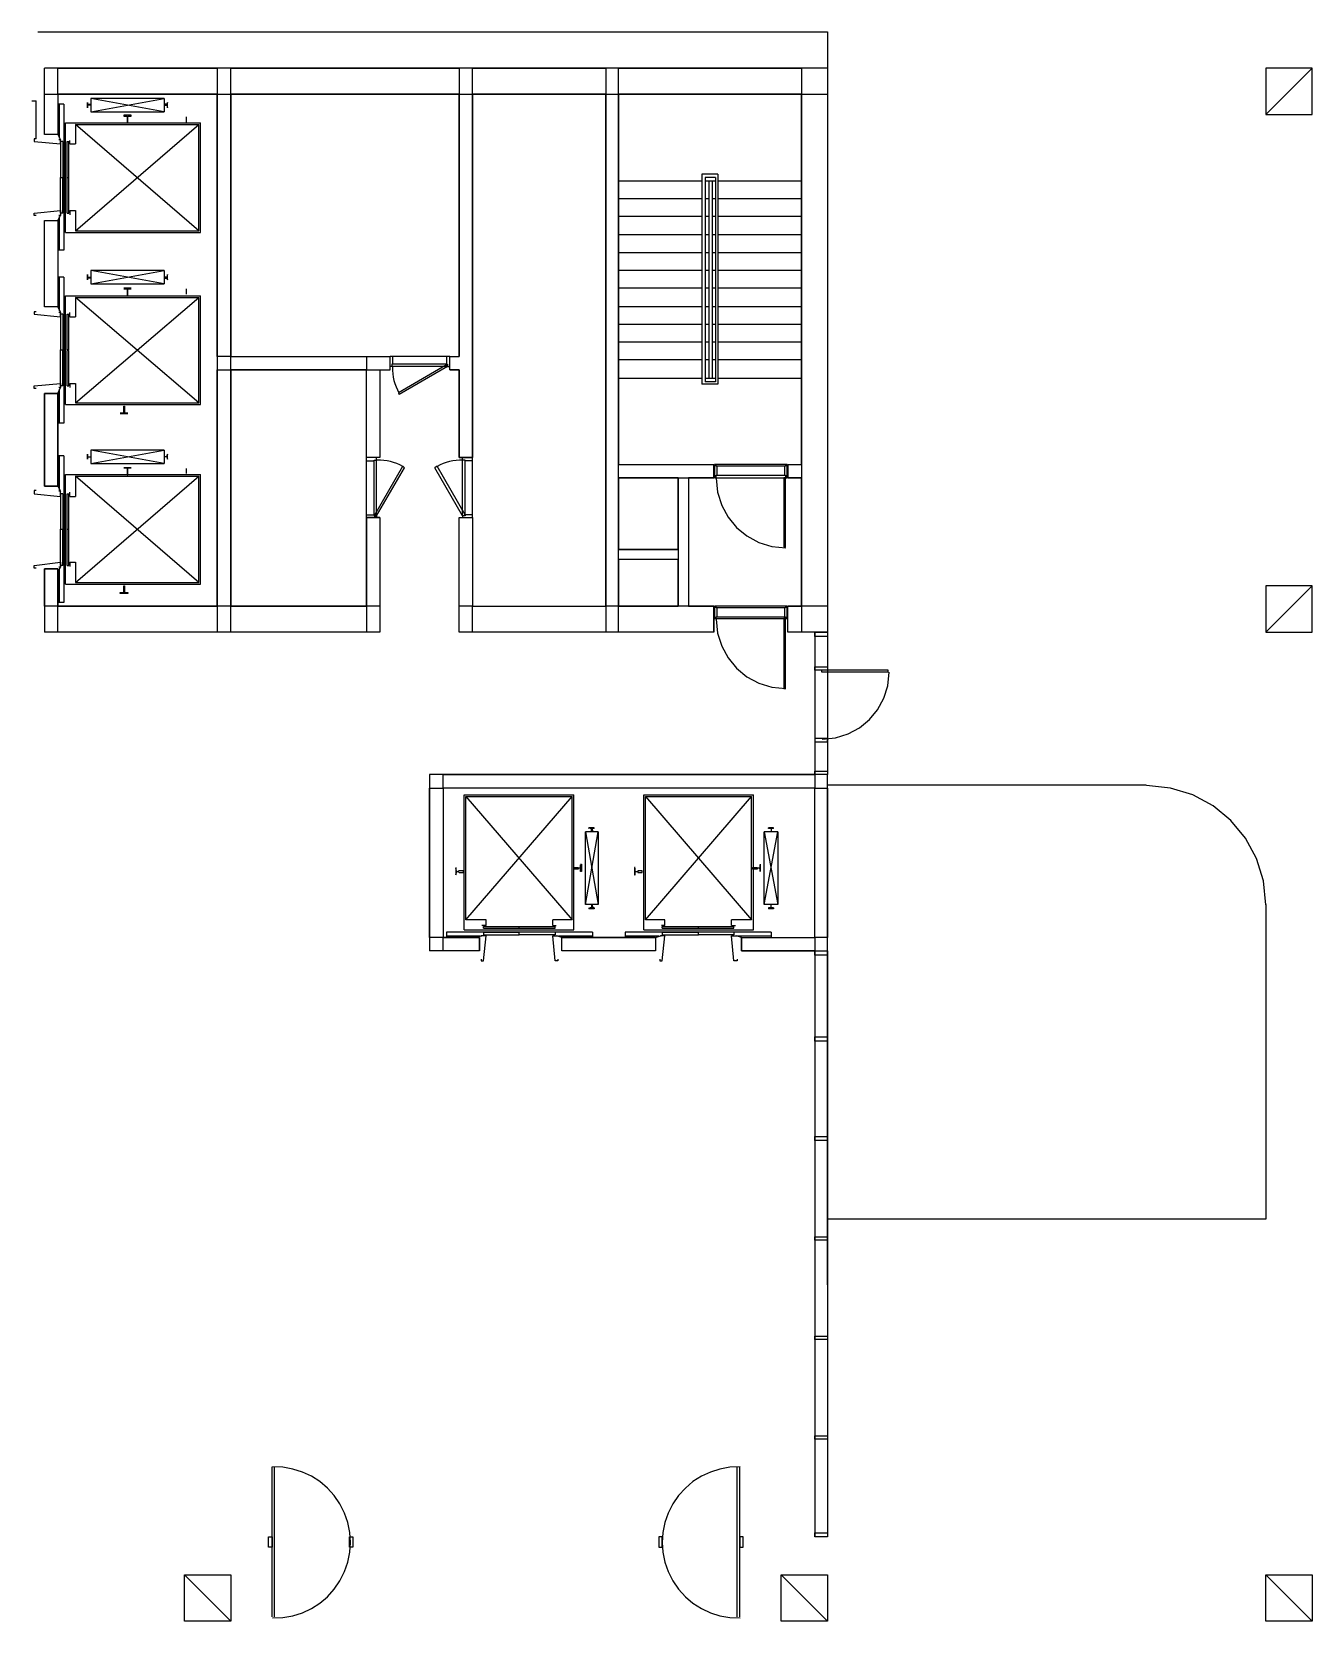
# Model space of a CAD drawing. Header units: millimetres. Extents: x -1062 to 473405, y -148599 to 38948.
# Drawn here: x 98830 to 118112, y -47976 to -24034 of the extents above; entities that cross this region are included whole.
import ezdxf

# ---------------------------------------------------------------- set-up
doc = ezdxf.new("R2010")
doc.units = ezdxf.units.MM
for name, color, linetype in [('COLUMN', 1, 'Continuous'), ('CORE_REF', 8, 'Continuous'), ('DOOR', 3, 'Continuous'), ('WALL', 7, 'Continuous'), ('WINDOW', 4, 'Continuous')]:
    doc.layers.add(name, color=color, linetype=linetype)

msp = doc.modelspace()

# ---------------------------------------------------------------- linework, layer by layer
at = {"layer": 'COLUMN'}
for p, q in [((117413.4, -25279), (118111.6, -24580.5)), ((118111.6, -24580.5), (117413.4, -24580.5)), ((117413.4, -24580.5), (117413.4, -25279)), ((118111.6, -25279), (118111.6, -24580.5)), ((117413.4, -25279), (118111.6, -25279)), ((117413.4, -33077.6), (118111.6, -32379.1)), ((118111.6, -32379.1), (117413.4, -32379.1)), ((117413.4, -32379.1), (117413.4, -33077.6)), ((118111.6, -33077.6), (118111.6, -32379.1)), ((117413.4, -33077.6), (118111.6, -33077.6)), ((101826.2, -47976.3), (101128, -47277.7)), ((101128, -47277.7), (101826.2, -47277.7)), ((101128, -47976.3), (101128, -47277.7)), ((101826.2, -47277.7), (101826.2, -47976.3)), ((110813, -47976.3), (110114.8, -47277.7)), ((110114.8, -47277.7), (110813, -47277.7)), ((110114.8, -47976.3), (110114.8, -47277.7)), ((110813, -47277.7), (110813, -47976.3)), ((118111.6, -47976.3), (117413.4, -47277.7)), ((117413.4, -47277.7), (118111.6, -47277.7)), ((117413.4, -47976.3), (117413.4, -47277.7)), ((118111.6, -47277.7), (118111.6, -47976.3)), ((101826.2, -47976.3), (101128, -47976.3)), ((110813, -47976.3), (110114.8, -47976.3)), ((118111.6, -47976.3), (117413.4, -47976.3))]:
    msp.add_line(p, q, dxfattribs=at)
at = {"layer": 'CORE_REF'}
for p, q in [((99312.9, -25126.6), (99224, -25126.6)), ((99249.4, -25634.7), (99249.4, -25126.6)), ((99312.9, -25126.6), (99312.9, -27323.9)), ((99668.3, -25177.4), (99668.3, -25101.2)), ((99668.3, -25101.2), (99668.3, -25126.6)), ((99668.3, -25126.6), (99693.7, -25126.6)), ((99693.7, -25126.6), (99719.1, -25126.6)), ((99719.1, -25240.9), (100823.4, -25037.7)), ((100823.4, -25037.7), (99719.1, -25037.7)), ((99719.1, -25037.7), (99719.1, -25240.9)), ((100823.4, -25240.9), (99719.1, -25037.7)), ((99719.1, -25126.6), (99719.1, -25139.3)), ((100823.4, -25037.7), (100823.4, -25240.9)), ((100848.8, -25126.6), (100823.4, -25126.6)), ((100823.4, -25126.6), (100823.4, -25139.3)), ((100861.5, -25126.6), (100848.8, -25126.6)), ((100874.2, -25101.2), (100861.5, -25126.6)), ((100874.2, -25177.4), (100874.2, -25101.2)), ((99693.7, -25139.3), (99668.3, -25139.3)), ((99668.3, -25139.3), (99668.3, -25177.4)), ((99719.1, -25139.3), (99693.7, -25139.3)), ((99719.1, -25240.9), (100823.4, -25240.9)), ((100328.3, -25291.7), (100214.1, -25291.7)), ((100214.1, -25291.7), (100214.1, -25304.4)), ((100214.1, -25304.4), (100264.9, -25304.4)), ((100264.9, -25304.4), (100264.9, -25342.5)), ((100264.9, -25342.5), (100264.9, -25406.1)), ((100277.6, -25342.5), (100277.6, -25304.4)), ((100277.6, -25304.4), (100328.3, -25304.4)), ((100277.6, -25406.1), (100277.6, -25342.5)), ((100328.3, -25304.4), (100328.3, -25291.7)), ((100823.4, -25139.3), (100848.8, -25139.3)), ((100848.8, -25139.3), (100861.5, -25139.3)), ((100861.5, -25139.3), (100874.2, -25177.4)), ((101153.4, -25317.1), (101153.4, -25393.3)), ((99224, -25583.9), (99262.1, -25660.1)), ((99338.3, -25406.1), (101369.2, -25406.1)), ((99338.3, -27057.2), (99338.3, -25406.1)), ((99490.6, -25431.5), (101343.8, -25431.5)), ((99490.6, -25431.5), (99490.6, -25723.6)), ((99490.6, -27031.8), (101343.8, -25431.5)), ((101343.8, -27031.8), (99490.6, -25431.5)), ((100264.9, -25406.1), (100277.6, -25406.1)), ((101343.8, -27031.8), (101343.8, -25431.5)), ((101369.2, -27057.2), (101369.2, -25406.1)), ((98894, -25647.4), (98868.6, -25647.4)), ((98868.6, -25647.4), (98868.6, -25685.5)), ((98868.6, -25685.5), (99262.1, -25723.6)), ((99262.1, -25660.1), (99236.7, -25660.1)), ((99262.1, -25723.6), (99262.1, -25660.1)), ((99262.1, -25685.5), (99262.1, -26231.6)), ((99300.2, -25685.5), (99262.1, -25685.5)), ((99300.2, -25685.5), (99300.2, -26231.6)), ((99363.7, -26231.6), (99363.7, -25685.5)), ((99363.7, -25685.5), (99389, -25685.5)), ((99389, -26231.6), (99389, -25685.5)), ((99401.7, -25723.6), (99401.7, -25672.8)), ((99401.7, -25723.6), (99490.6, -25723.6)), ((99262.1, -26765.1), (99262.1, -26231.6)), ((99262.1, -26231.6), (99300.2, -26231.6)), ((99300.2, -26765.1), (99300.2, -26231.6)), ((99363.7, -26765.1), (99363.7, -26231.6)), ((99363.7, -26231.6), (99389, -26231.6)), ((99389, -26765.1), (99389, -26231.6)), ((108921.7, -26282.4), (107665, -26282.4)), ((109162.8, -26180.8), (108921.7, -26180.8)), ((108921.7, -26180.8), (108921.7, -29343.5)), ((109124.8, -26231.6), (108972.4, -26231.6)), ((108972.4, -26231.6), (108972.4, -29305.3)), ((109124.8, -26282.4), (108972.4, -26282.4)), ((109023.2, -26282.4), (109023.2, -29254.5)), ((109074, -26282.4), (109074, -29254.5)), ((109124.8, -26282.4), (109112.1, -26282.4)), ((109124.8, -26231.6), (109124.8, -29305.3)), ((109162.8, -26180.8), (109162.8, -29343.5)), ((110419.5, -26282.4), (109162.8, -26282.4)), ((108921.7, -26549.2), (107665, -26549.2)), ((109023.2, -26549.2), (108972.4, -26549.2)), ((109124.8, -26549.2), (109074, -26549.2)), ((110419.5, -26549.2), (109162.8, -26549.2)), ((98868.6, -26765.1), (99262.1, -26727)), ((98868.6, -26803.2), (98868.6, -26765.1)), ((98894, -26803.2), (98868.6, -26803.2)), ((99224, -26879.4), (99262.1, -26803.2)), ((99262.1, -26803.2), (99236.7, -26803.2)), ((99262.1, -26727), (99262.1, -26803.2)), ((99300.2, -26765.1), (99262.1, -26765.1)), ((99363.7, -26765.1), (99389, -26765.1)), ((99401.7, -26727), (99401.7, -26790.5)), ((99401.7, -26727), (99490.6, -26727)), ((99490.6, -26727), (99490.6, -27031.8)), ((99249.4, -27323.9), (99249.4, -26815.9)), ((99490.6, -27031.8), (101343.8, -27031.8)), ((108921.7, -26815.9), (107665, -26815.9)), ((109023.2, -26815.9), (108972.4, -26815.9)), ((109124.8, -26815.9), (109074, -26815.9)), ((110419.5, -26815.9), (109162.8, -26815.9)), ((99338.3, -27057.2), (101369.2, -27057.2)), ((108921.7, -27095.3), (107665, -27095.3)), ((109023.2, -27095.3), (108972.4, -27095.3)), ((109124.8, -27095.3), (109074, -27095.3)), ((110419.5, -27095.3), (109162.8, -27095.3)), ((99312.9, -27323.9), (99224, -27323.9)), ((108921.7, -27362.1), (107665, -27362.1)), ((109023.2, -27362.1), (108972.4, -27362.1)), ((109124.8, -27362.1), (109074, -27362.1)), ((110419.5, -27362.1), (109162.8, -27362.1)), ((99312.9, -27730.4), (99224, -27730.4)), ((99249.4, -28238.4), (99249.4, -27730.4)), ((99312.9, -27730.4), (99312.9, -29927.7)), ((99668.3, -27768.5), (99668.3, -27692.3)), ((99668.3, -27692.3), (99668.3, -27730.4)), ((99668.3, -27730.4), (99693.7, -27730.4)), ((99693.7, -27743.1), (99668.3, -27743.1)), ((99668.3, -27743.1), (99668.3, -27768.5)), ((99693.7, -27730.4), (99719.1, -27730.4)), ((99719.1, -27743.1), (99693.7, -27743.1)), ((99719.1, -27832), (100823.4, -27628.8)), ((100823.4, -27628.8), (99719.1, -27628.8)), ((99719.1, -27628.8), (99719.1, -27832)), ((100823.4, -27832), (99719.1, -27628.8)), ((99719.1, -27730.4), (99719.1, -27743.1)), ((100823.4, -27628.8), (100823.4, -27832)), ((100848.8, -27730.4), (100823.4, -27730.4)), ((100823.4, -27730.4), (100823.4, -27743.1)), ((100823.4, -27743.1), (100848.8, -27743.1)), ((100861.5, -27730.4), (100848.8, -27730.4)), ((100848.8, -27743.1), (100861.5, -27743.1)), ((100874.2, -27692.3), (100861.5, -27730.4)), ((100861.5, -27743.1), (100874.2, -27768.5)), ((100874.2, -27768.5), (100874.2, -27692.3)), ((108921.7, -27628.8), (107665, -27628.8)), ((109023.2, -27628.8), (108972.4, -27628.8)), ((109124.8, -27628.8), (109074, -27628.8)), ((110419.5, -27628.8), (109162.8, -27628.8)), ((99338.3, -28009.8), (101369.2, -28009.8)), ((99338.3, -29648.3), (99338.3, -28009.8)), ((99719.1, -27832), (100823.4, -27832)), ((100328.3, -27895.5), (100214.1, -27895.5)), ((100214.1, -27908.2), (100264.9, -27908.2)), ((100264.9, -27908.2), (100264.9, -27946.3)), ((100264.9, -27946.3), (100264.9, -28009.8)), ((100264.9, -28009.8), (100277.6, -28009.8)), ((100277.6, -27946.3), (100277.6, -27908.2)), ((100277.6, -27908.2), (100328.3, -27908.2)), ((100277.6, -28009.8), (100277.6, -27946.3)), ((101153.4, -27908.2), (101153.4, -27984.4)), ((101369.2, -29648.3), (101369.2, -28009.8)), ((108921.7, -27895.5), (107665, -27895.5)), ((109023.2, -27895.5), (108972.4, -27895.5)), ((109124.8, -27895.5), (109074, -27895.5)), ((110419.5, -27895.5), (109162.8, -27895.5)), ((98894, -28251.1), (98868.6, -28251.1)), ((98868.6, -28251.1), (98868.6, -28289.2)), ((99224, -28174.9), (99262.1, -28263.8)), ((99490.6, -28035.2), (101343.8, -28035.2)), ((99490.6, -28035.2), (99490.6, -28327.3)), ((99490.6, -29622.9), (101343.8, -28035.2)), ((101343.8, -29622.9), (99490.6, -28035.2)), ((101343.8, -29622.9), (101343.8, -28035.2)), ((108921.7, -28174.9), (107665, -28174.9)), ((109023.2, -28174.9), (108972.4, -28174.9)), ((109124.8, -28174.9), (109074, -28174.9)), ((110419.5, -28174.9), (109162.8, -28174.9)), ((98868.6, -28289.2), (99262.1, -28327.3)), ((99262.1, -28263.8), (99236.7, -28263.8)), ((99262.1, -28327.3), (99262.1, -28263.8)), ((99262.1, -28289.2), (99262.1, -28822.7)), ((99300.2, -28289.2), (99262.1, -28289.2)), ((99300.2, -28289.2), (99300.2, -28822.7)), ((99363.7, -28822.7), (99363.7, -28289.2)), ((99363.7, -28289.2), (99389, -28289.2)), ((99389, -28822.7), (99389, -28289.2)), ((99401.7, -28327.3), (99401.7, -28263.8)), ((99401.7, -28327.3), (99490.6, -28327.3)), ((108921.7, -28441.7), (107665, -28441.7)), ((109023.2, -28441.7), (108972.4, -28441.7)), ((109124.8, -28441.7), (109074, -28441.7)), ((110419.5, -28441.7), (109162.8, -28441.7)), ((108921.7, -28708.4), (107665, -28708.4)), ((109023.2, -28708.4), (108972.4, -28708.4)), ((109124.8, -28708.4), (109074, -28708.4)), ((110419.5, -28708.4), (109162.8, -28708.4)), ((99262.1, -29368.9), (99262.1, -28822.7)), ((99262.1, -28822.7), (99300.2, -28822.7)), ((99300.2, -29368.9), (99300.2, -28822.7)), ((99389, -28822.7), (99363.7, -28822.7)), ((99363.7, -29368.9), (99363.7, -28835.4)), ((99389, -28835.4), (99363.7, -28835.4)), ((99389, -29368.9), (99389, -28835.4)), ((108921.7, -28975.1), (107665, -28975.1)), ((109023.2, -28975.1), (108972.4, -28975.1)), ((109124.8, -28975.1), (109074, -28975.1)), ((110419.5, -28975.1), (109162.8, -28975.1)), ((98868.6, -29368.9), (99262.1, -29330.8)), ((98868.6, -29407), (98868.6, -29368.9)), ((98894, -29407), (98868.6, -29407)), ((99224, -29483.2), (99262.1, -29394.3)), ((99262.1, -29394.3), (99236.7, -29394.3)), ((99249.4, -29927.7), (99249.4, -29419.7)), ((99262.1, -29330.8), (99262.1, -29394.3)), ((99300.2, -29368.9), (99262.1, -29368.9)), ((99363.7, -29368.9), (99389, -29368.9)), ((99401.7, -29330.8), (99401.7, -29394.3)), ((99401.7, -29330.8), (99490.6, -29330.8)), ((99490.6, -29330.8), (99490.6, -29622.9)), ((108921.7, -29254.5), (107665, -29254.5)), ((109162.8, -29343.5), (108921.7, -29343.5)), ((109023.2, -29254.5), (108972.4, -29254.5)), ((109124.8, -29305.3), (108972.4, -29305.3)), ((109124.8, -29254.5), (109023.2, -29254.5)), ((109124.8, -29254.5), (109112.1, -29254.5)), ((110419.5, -29254.5), (109162.8, -29254.5)), ((99338.3, -29648.3), (101369.2, -29648.3)), ((99490.6, -29622.9), (101343.8, -29622.9)), ((100214.1, -29737.2), (100214.1, -29673.7)), ((100214.1, -29673.7), (100226.8, -29673.7)), ((100226.8, -29673.7), (100226.8, -29737.2)), ((100163.3, -29775.3), (100214.1, -29775.3)), ((100277.6, -29788), (100163.3, -29788)), ((100214.1, -29775.3), (100214.1, -29737.2)), ((100226.8, -29737.2), (100226.8, -29775.3)), ((100226.8, -29775.3), (100277.6, -29775.3)), ((99312.9, -29927.7), (99224, -29927.7)), ((99668.3, -30473.9), (99668.3, -30397.7)), ((99668.3, -30397.7), (99668.3, -30423.1)), ((99719.1, -30537.4), (100823.4, -30334.2)), ((100823.4, -30334.2), (99719.1, -30334.2)), ((99719.1, -30334.2), (99719.1, -30537.4)), ((100823.4, -30537.4), (99719.1, -30334.2)), ((100823.4, -30334.2), (100823.4, -30537.4)), ((100874.2, -30397.7), (100861.5, -30423.1)), ((100874.2, -30473.9), (100874.2, -30397.7)), ((99312.9, -30423.1), (99224, -30423.1)), ((99249.4, -30943.8), (99249.4, -30423.1)), ((99312.9, -30423.1), (99312.9, -32633.1)), ((99668.3, -30423.1), (99668.3, -30435.8)), ((99668.3, -30435.8), (99693.7, -30435.8)), ((99668.3, -30435.8), (99668.3, -30473.9)), ((99693.7, -30435.8), (99719.1, -30435.8)), ((99719.1, -30537.4), (100823.4, -30537.4)), ((100214.1, -30600.9), (100264.9, -30600.9)), ((100328.3, -30600.9), (100214.1, -30600.9)), ((100264.9, -30600.9), (100264.9, -30613.6)), ((100264.9, -30613.6), (100264.9, -30639)), ((100264.9, -30639), (100264.9, -30651.7)), ((100277.6, -30613.6), (100277.6, -30600.9)), ((100277.6, -30600.9), (100328.3, -30600.9)), ((100277.6, -30639), (100277.6, -30613.6)), ((100277.6, -30651.7), (100277.6, -30639)), ((100848.8, -30435.8), (100823.4, -30435.8)), ((100861.5, -30435.8), (100848.8, -30435.8)), ((100861.5, -30423.1), (100861.5, -30435.8)), ((100861.5, -30435.8), (100874.2, -30473.9)), ((101153.4, -30613.6), (101153.4, -30689.8)), ((99224, -30880.3), (99262.1, -30956.5)), ((99338.3, -30702.5), (101369.2, -30702.5)), ((99338.3, -32353.7), (99338.3, -30702.5)), ((99490.6, -30727.9), (101343.8, -30727.9)), ((99490.6, -30727.9), (99490.6, -31032.7)), ((99490.6, -32328.3), (101343.8, -30727.9)), ((101343.8, -32328.3), (99490.6, -30727.9)), ((100264.9, -30651.7), (100264.9, -30702.5)), ((100264.9, -30702.5), (100264.9, -30715.2)), ((100264.9, -30715.2), (100277.6, -30715.2)), ((100277.6, -30702.5), (100277.6, -30651.7)), ((100277.6, -30715.2), (100277.6, -30702.5)), ((101343.8, -32328.3), (101343.8, -30727.9)), ((101369.2, -32353.7), (101369.2, -30702.5)), ((98894, -30943.8), (98868.6, -30943.8)), ((98868.6, -30943.8), (98868.6, -30994.6)), ((98868.6, -30994.6), (99262.1, -31032.7)), ((99262.1, -30956.5), (99236.7, -30956.5)), ((99262.1, -31032.7), (99262.1, -30956.5)), ((99262.1, -30994.6), (99262.1, -31528.1)), ((99300.2, -30994.6), (99262.1, -30994.6)), ((99300.2, -30994.6), (99300.2, -31528.1)), ((99363.7, -31528.1), (99363.7, -30994.6)), ((99363.7, -30994.6), (99389, -30994.6)), ((99389, -31528.1), (99389, -30994.6)), ((99401.7, -31032.7), (99401.7, -30969.2)), ((99401.7, -31032.7), (99490.6, -31032.7)), ((99262.1, -32074.2), (99262.1, -31528.1)), ((99262.1, -31528.1), (99300.2, -31528.1)), ((99300.2, -32074.2), (99300.2, -31528.1)), ((99363.7, -32074.2), (99363.7, -31528.1)), ((99363.7, -31528.1), (99389, -31528.1)), ((99389, -32074.2), (99389, -31528.1)), ((98868.6, -32074.2), (99262.1, -32023.4)), ((98868.6, -32112.3), (98868.6, -32074.2)), ((99262.1, -32023.4), (99262.1, -32099.6)), ((99300.2, -32074.2), (99262.1, -32074.2)), ((99363.7, -32074.2), (99389, -32074.2)), ((99401.7, -32023.4), (99401.7, -32086.9)), ((99401.7, -32023.4), (99490.6, -32023.4)), ((99490.6, -32023.4), (99490.6, -32328.3)), ((98894, -32112.3), (98868.6, -32112.3)), ((99224, -32175.8), (99262.1, -32099.6)), ((99262.1, -32099.6), (99236.7, -32099.6)), ((99249.4, -32633.1), (99249.4, -32125)), ((99338.3, -32353.7), (101369.2, -32353.7)), ((99490.6, -32328.3), (101343.8, -32328.3)), ((100163.3, -32480.7), (100214.1, -32480.7)), ((100163.3, -32493.4), (100163.3, -32480.7)), ((100277.6, -32493.4), (100163.3, -32493.4)), ((100214.1, -32442.6), (100214.1, -32379.1)), ((100214.1, -32379.1), (100226.8, -32379.1)), ((100214.1, -32468), (100214.1, -32442.6)), ((100214.1, -32480.7), (100214.1, -32468)), ((100226.8, -32379.1), (100226.8, -32442.6)), ((100226.8, -32442.6), (100226.8, -32468)), ((100226.8, -32468), (100226.8, -32480.7)), ((100226.8, -32480.7), (100277.6, -32480.7)), ((100277.6, -32480.7), (100277.6, -32493.4)), ((99312.9, -32633.1), (99224, -32633.1)), ((105342.2, -37561.2), (105342.2, -35529)), ((105342.2, -35529), (106992.3, -35529)), ((105367.6, -37408.8), (105367.6, -35554.4)), ((105367.6, -35554.4), (106966.9, -35554.4)), ((105367.6, -37408.8), (106966.9, -35554.4)), ((105367.6, -35554.4), (106966.9, -37408.8)), ((106966.9, -37408.8), (106966.9, -35554.4)), ((106992.3, -37561.2), (106992.3, -35529)), ((108045.8, -37561.2), (108045.8, -35529)), ((108045.8, -35529), (109695.9, -35529)), ((108071.2, -37408.8), (108071.2, -35554.4)), ((108071.2, -35554.4), (109670.6, -35554.4)), ((108071.2, -37408.8), (109670.6, -35554.4)), ((108071.2, -35554.4), (109670.6, -37408.8)), ((109670.6, -37408.8), (109670.6, -35554.4)), ((109695.9, -37561.2), (109695.9, -35529)), ((107360.4, -36087.8), (107170, -36087.8)), ((107170, -37180.2), (107360.4, -36087.8)), ((107170, -37180.2), (107170, -36087.8)), ((107170, -36087.8), (107360.4, -37180.2)), ((107296.9, -36024.3), (107220.8, -36024.3)), ((107220.8, -36037), (107220.8, -36024.3)), ((107258.9, -36037), (107233.5, -36037)), ((107258.9, -36049.7), (107258.9, -36037)), ((107258.9, -36062.4), (107258.9, -36049.7)), ((107258.9, -36087.8), (107258.9, -36062.4)), ((107271.5, -36087.8), (107258.9, -36087.8)), ((107296.9, -36037), (107271.5, -36037)), ((107271.5, -36049.7), (107271.5, -36037)), ((107271.5, -36062.4), (107271.5, -36049.7)), ((107271.5, -36062.4), (107271.5, -36087.8)), ((107296.9, -36037), (107296.9, -36024.3)), ((107360.4, -36087.8), (107360.4, -37180.2)), ((110064.1, -36087.8), (109861, -36087.8)), ((109861, -37180.2), (110064.1, -36087.8)), ((109861, -37180.2), (109861, -36087.8)), ((109861, -36087.8), (110064.1, -37180.2)), ((110000.6, -36024.3), (109924.4, -36024.3)), ((109924.4, -36037), (109924.4, -36024.3)), ((109949.8, -36037), (109924.4, -36037)), ((109962.5, -36037), (109949.8, -36037)), ((109975.2, -36037), (109962.5, -36037)), ((109962.5, -36037), (109962.5, -36049.7)), ((109962.5, -36049.7), (109962.5, -36062.4)), ((109962.5, -36062.4), (109962.5, -36087.8)), ((110000.6, -36037), (109975.2, -36037)), ((110000.6, -36037), (110000.6, -36024.3)), ((110064.1, -36087.8), (110064.1, -37180.2)), ((105215.2, -36621.3), (105215.2, -36735.6)), ((106992.3, -36646.7), (106992.3, -36621.3)), ((106992.3, -36621.3), (107055.8, -36621.3)), ((107055.8, -36621.3), (107055.8, -36634)), ((107093.8, -36570.5), (107106.5, -36570.5)), ((107093.8, -36621.3), (107093.8, -36583.2)), ((107093.8, -36634), (107093.8, -36621.3)), ((107106.5, -36570.5), (107106.5, -36684.8)), ((107918.9, -36621.3), (107906.2, -36621.3)), ((107906.2, -36621.3), (107906.2, -36735.6)), ((109683.3, -36646.7), (109683.3, -36621.3)), ((109683.3, -36621.3), (109746.7, -36621.3)), ((109746.7, -36621.3), (109759.4, -36634)), ((109784.8, -36634), (109797.5, -36621.3)), ((109797.5, -36570.5), (109797.5, -36684.8)), ((109797.5, -36621.3), (109797.5, -36583.2)), ((105227.9, -36672.1), (105215.2, -36634)), ((105215.2, -36735.6), (105227.9, -36697.5)), ((105227.9, -36684.8), (105227.9, -36672.1)), ((105227.9, -36697.5), (105227.9, -36684.8)), ((105227.9, -36684.8), (105253.3, -36684.8)), ((105266, -36672.1), (105253.3, -36684.8)), ((105253.3, -36684.8), (105266, -36697.5)), ((105329.5, -36672.1), (105266, -36672.1)), ((105266, -36697.5), (105329.5, -36697.5)), ((105329.5, -36684.8), (105329.5, -36672.1)), ((105329.5, -36697.5), (105329.5, -36684.8)), ((107055.8, -36646.7), (106992.3, -36646.7)), ((107093.8, -36634), (107055.8, -36634)), ((107055.8, -36634), (107055.8, -36646.7)), ((107093.8, -36646.7), (107093.8, -36634)), ((107093.8, -36684.8), (107093.8, -36646.7)), ((107106.5, -36684.8), (107093.8, -36684.8)), ((107906.2, -36735.6), (107918.9, -36735.6)), ((107918.9, -36672.1), (107918.9, -36634)), ((107918.9, -36684.8), (107918.9, -36672.1)), ((107918.9, -36697.5), (107918.9, -36684.8)), ((107918.9, -36684.8), (107957, -36684.8)), ((107918.9, -36735.6), (107918.9, -36697.5)), ((108020.4, -36672.1), (107957, -36672.1)), ((107957, -36672.1), (107957, -36684.8)), ((107957, -36684.8), (107957, -36697.5)), ((107957, -36697.5), (108020.4, -36697.5)), ((108020.4, -36684.8), (108020.4, -36672.1)), ((108020.4, -36697.5), (108020.4, -36684.8)), ((109746.7, -36646.7), (109683.3, -36646.7)), ((109759.4, -36634), (109746.7, -36646.7)), ((109784.8, -36634), (109759.4, -36634)), ((109797.5, -36646.7), (109784.8, -36634)), ((109797.5, -36684.8), (109797.5, -36646.7)), ((107360.4, -37180.2), (107170, -37180.2)), ((107220.8, -37231), (107220.8, -37243.7)), ((107296.9, -37243.7), (107220.8, -37243.7)), ((107258.9, -37231), (107233.5, -37231)), ((107271.5, -37180.2), (107258.9, -37180.2)), ((107258.9, -37180.2), (107258.9, -37205.6)), ((107258.9, -37205.6), (107258.9, -37218.3)), ((107258.9, -37218.3), (107258.9, -37231)), ((107271.5, -37205.6), (107271.5, -37180.2)), ((107271.5, -37205.6), (107271.5, -37218.3)), ((107271.5, -37218.3), (107271.5, -37231)), ((107296.9, -37231), (107271.5, -37231)), ((107296.9, -37231), (107296.9, -37243.7)), ((110064.1, -37180.2), (109861, -37180.2)), ((109949.8, -37231), (109924.4, -37231)), ((109924.4, -37231), (109924.4, -37243.7)), ((110000.6, -37243.7), (109924.4, -37243.7)), ((109962.5, -37231), (109949.8, -37231)), ((109962.5, -37205.6), (109962.5, -37180.2)), ((109962.5, -37218.3), (109962.5, -37205.6)), ((109962.5, -37231), (109962.5, -37218.3)), ((109975.2, -37231), (109962.5, -37231)), ((110000.6, -37231), (109975.2, -37231)), ((110000.6, -37231), (110000.6, -37243.7)), ((105342.2, -37561.2), (106992.3, -37561.2)), ((105672.2, -37408.8), (105367.6, -37408.8)), ((105672.2, -37497.7), (105608.7, -37497.7)), ((105634.1, -37510.4), (106167.2, -37510.4)), ((105634.1, -37535.8), (105634.1, -37510.4)), ((105634.1, -37535.8), (106167.2, -37535.8)), ((105672.2, -37497.7), (105672.2, -37408.8)), ((106167.2, -37510.4), (106713, -37510.4)), ((106167.2, -37535.8), (106167.2, -37510.4)), ((106167.2, -37535.8), (106713, -37535.8)), ((106966.9, -37408.8), (106675, -37408.8)), ((106675, -37497.7), (106675, -37408.8)), ((106675, -37497.7), (106725.7, -37497.7)), ((106713, -37535.8), (106713, -37510.4)), ((108045.8, -37561.2), (109695.9, -37561.2)), ((108363.2, -37408.8), (108071.2, -37408.8)), ((108363.2, -37497.7), (108312.4, -37497.7)), ((108325.1, -37510.4), (108870.9, -37510.4)), ((108325.1, -37535.8), (108325.1, -37510.4)), ((108325.1, -37535.8), (108870.9, -37535.8)), ((108363.2, -37497.7), (108363.2, -37408.8)), ((108870.9, -37510.4), (109404, -37510.4)), ((108870.9, -37535.8), (108870.9, -37510.4)), ((108870.9, -37535.8), (109404, -37535.8)), ((109670.6, -37408.8), (109365.9, -37408.8)), ((109365.9, -37497.7), (109365.9, -37408.8)), ((109365.9, -37497.7), (109429.4, -37497.7)), ((109404, -37535.8), (109404, -37510.4)), ((107271.5, -37599.3), (105075.6, -37599.3)), ((105075.6, -37599.3), (105075.6, -37675.5)), ((105075.6, -37650.1), (105583.3, -37650.1)), ((105519.9, -37675.5), (105596, -37650.1)), ((105672.2, -37650.1), (105596, -37650.1)), ((105596, -37650.1), (105596, -37662.8)), ((105634.1, -37599.3), (106167.2, -37599.3)), ((105634.1, -37599.3), (105634.1, -37637.4)), ((105634.1, -37637.4), (106167.2, -37637.4)), ((105634.1, -38031.1), (105672.2, -37650.1)), ((106713, -37599.3), (106167.2, -37599.3)), ((106167.2, -37637.4), (106167.2, -37599.3)), ((106713, -37637.4), (106167.2, -37637.4)), ((106713, -38031.1), (106675, -37650.1)), ((106675, -37650.1), (106738.4, -37650.1)), ((106713, -37599.3), (106713, -37637.4)), ((106738.4, -37650.1), (106738.4, -37662.8)), ((106814.6, -37675.5), (106738.4, -37650.1)), ((106763.8, -37650.1), (107271.5, -37650.1)), ((107271.5, -37599.3), (107271.5, -37675.5)), ((109962.5, -37599.3), (107766.6, -37599.3)), ((107766.6, -37599.3), (107766.6, -37675.5)), ((107766.6, -37650.1), (108274.3, -37650.1)), ((108223.5, -37675.5), (108299.7, -37650.1)), ((108363.2, -37650.1), (108299.7, -37650.1)), ((108299.7, -37650.1), (108299.7, -37662.8)), ((108325.1, -37599.3), (108870.9, -37599.3)), ((108325.1, -37599.3), (108325.1, -37637.4)), ((108325.1, -37637.4), (108870.9, -37637.4)), ((108325.1, -38031.1), (108363.2, -37650.1)), ((109404, -37599.3), (108870.9, -37599.3)), ((108870.9, -37637.4), (108870.9, -37599.3)), ((109404, -37637.4), (108870.9, -37637.4)), ((109404, -38031.1), (109365.9, -37650.1)), ((109365.9, -37650.1), (109442.1, -37650.1)), ((109404, -37599.3), (109404, -37637.4)), ((109442.1, -37650.1), (109442.1, -37662.8)), ((109518.2, -37675.5), (109442.1, -37650.1)), ((109454.8, -37650.1), (109962.5, -37650.1)), ((109962.5, -37599.3), (109962.5, -37675.5)), ((105596, -38005.7), (105596, -38031.1)), ((105596, -38031.1), (105634.1, -38031.1)), ((106751.1, -38031.1), (106713, -38031.1)), ((106751.1, -38005.7), (106751.1, -38031.1)), ((108287, -38005.7), (108287, -38031.1)), ((108287, -38031.1), (108325.1, -38031.1)), ((109454.8, -38031.1), (109404, -38031.1)), ((109454.8, -38005.7), (109454.8, -38031.1))]:
    msp.add_line(p, q, dxfattribs=at)
at = {"layer": 'DOOR'}
for p, q in [((104225.2, -29076.7), (104225.2, -28924.3)), ((104263.2, -28924.3), (104225.2, -28924.3)), ((105075.6, -28924.3), (104263.2, -28924.3)), ((104263.2, -28924.3), (104263.2, -29038.6)), ((105126.4, -28924.3), (105075.6, -28924.3)), ((105075.6, -28924.3), (105075.6, -29038.6)), ((105126.4, -29076.7), (105126.4, -28924.3)), ((104250.6, -29076.7), (104225.2, -29076.7)), ((104263.2, -29038.6), (104250.6, -29038.6)), ((104250.6, -29038.6), (104250.6, -29076.7)), ((105075.6, -29038.6), (104250.6, -29038.6)), ((105088.3, -29076.7), (104250.6, -29076.7)), ((104263.6, -29084.3), (104263.7, -29135.3)), ((104263.7, -29135.3), (104267.3, -29186)), ((104267.3, -29186), (104274.3, -29236.1)), ((105075.6, -29051.3), (104352.1, -29470.5)), ((105088.3, -29076.7), (104364.8, -29495.9)), ((105075.6, -29038.6), (105088.3, -29038.6)), ((105088.3, -29076.7), (105075.6, -29051.3)), ((105088.3, -29038.6), (105088.3, -29076.7)), ((105088.3, -29076.7), (105126.4, -29076.7)), ((104274.3, -29236.1), (104284.7, -29285.7)), ((104284.7, -29285.7), (104298.4, -29334.4)), ((104298.4, -29334.4), (104315.4, -29382.1)), ((104315.4, -29382.1), (104335.7, -29428.6)), ((104335.7, -29428.6), (104359.2, -29473.8)), ((104352.1, -29470.5), (104364.8, -29495.9)), ((104022.1, -30448.5), (103869.8, -30448.5)), ((103869.8, -30499.3), (103869.8, -30448.5)), ((103869.8, -31312.2), (103869.8, -30499.3)), ((103869.8, -30499.3), (103984, -30499.3)), ((103984, -30499.3), (103984, -30486.6)), ((103984, -30486.6), (104022.1, -30486.6)), ((103984, -31312.2), (103984, -30486.6)), ((103996.7, -31312.2), (104415.6, -30575.5)), ((104022.1, -30486.6), (104022.1, -30448.5)), ((104022.1, -31324.9), (104022.1, -30486.6)), ((104022.1, -31324.9), (104441, -30600.9)), ((104080.6, -30487.1), (104029.7, -30487)), ((104131.2, -30490.6), (104080.6, -30487.1)), ((104181.4, -30497.6), (104131.2, -30490.6)), ((104230.9, -30508), (104181.4, -30497.6)), ((104279.6, -30521.7), (104230.9, -30508)), ((104327.2, -30538.8), (104279.6, -30521.7)), ((104373.8, -30559.1), (104327.2, -30538.8)), ((104418.9, -30582.6), (104373.8, -30559.1)), ((104415.6, -30575.5), (104441, -30600.9)), ((104936, -30575.5), (104897.9, -30600.9)), ((105316.8, -31324.9), (104897.9, -30600.9)), ((104977.8, -30559.1), (104932.6, -30582.6)), ((105354.9, -31312.2), (104936, -30575.5)), ((105024.3, -30538.8), (104977.8, -30559.1)), ((105072, -30521.7), (105024.3, -30538.8)), ((105120.7, -30508), (105072, -30521.7)), ((105170.2, -30497.6), (105120.7, -30508)), ((105220.3, -30490.6), (105170.2, -30497.6)), ((105271, -30487.1), (105220.3, -30490.6)), ((105321.9, -30487), (105271, -30487.1)), ((105316.8, -30486.6), (105316.8, -30448.5)), ((105316.8, -30448.5), (105469.1, -30448.5)), ((105354.9, -30486.6), (105316.8, -30486.6)), ((105316.8, -31324.9), (105316.8, -30486.6)), ((105354.9, -30499.3), (105354.9, -30486.6)), ((105354.9, -31312.2), (105354.9, -30486.6)), ((105469.1, -30499.3), (105354.9, -30499.3)), ((105469.1, -30499.3), (105469.1, -30448.5)), ((105469.1, -31312.2), (105469.1, -30499.3)), ((109137.5, -30550.1), (109112.1, -30550.1)), ((109112.1, -30550.1), (109112.1, -30753.3)), ((109137.5, -30575.5), (109137.5, -30550.1)), ((110178.3, -30550.1), (109137.5, -30550.1)), ((109150.1, -30575.5), (109137.5, -30575.5)), ((109150.1, -30715.2), (109150.1, -30575.5)), ((110165.6, -30575.5), (109150.1, -30575.5)), ((110165.6, -30575.5), (110165.6, -30715.2)), ((110178.3, -30575.5), (110165.6, -30575.5)), ((110203.7, -30550.1), (110178.3, -30550.1)), ((110178.3, -30550.1), (110178.3, -30575.5)), ((110203.7, -30753.3), (110203.7, -30550.1)), ((109112.1, -30753.3), (109137.5, -30753.3)), ((109137.5, -30753.3), (109137.5, -30715.2)), ((109137.5, -30715.2), (109150.1, -30715.2)), ((109137.5, -30753.3), (110152.9, -30753.3)), ((109137.5, -30759.6), (109158.7, -30970.8)), ((109150.1, -30715.2), (110165.6, -30715.2)), ((110178.3, -30753.3), (110152.9, -30753.3)), ((110152.9, -30753.3), (110152.9, -31794.8)), ((110165.6, -30715.2), (110178.3, -30715.2)), ((110178.3, -30715.2), (110178.3, -30753.3)), ((110178.3, -31794.8), (110178.3, -30753.3)), ((110178.3, -30753.3), (110203.7, -30753.3)), ((109158.7, -30970.8), (109219.7, -31167.5)), ((103869.8, -31350.3), (103869.8, -31312.2)), ((103869.8, -31312.2), (103984, -31312.2)), ((104022.1, -31350.3), (103869.8, -31350.3)), ((103984, -31312.2), (103984, -31324.9)), ((103984, -31324.9), (104022.1, -31324.9)), ((104022.1, -31324.9), (103996.7, -31312.2)), ((104022.1, -31324.9), (104022.1, -31350.3)), ((105316.8, -31324.9), (105354.9, -31312.2)), ((105354.9, -31324.9), (105316.8, -31324.9)), ((105316.8, -31324.9), (105316.8, -31350.3)), ((105316.8, -31350.3), (105469.1, -31350.3)), ((105469.1, -31312.2), (105354.9, -31312.2)), ((105354.9, -31312.2), (105354.9, -31324.9)), ((105469.1, -31350.3), (105469.1, -31312.2)), ((109219.7, -31167.5), (109316.3, -31345.5)), ((109316.3, -31345.5), (109444.2, -31500.6)), ((109444.2, -31500.6), (109599.1, -31628.5)), ((109599.1, -31628.5), (109777, -31725.2)), ((109777, -31725.2), (109973.6, -31786.2)), ((109973.6, -31786.2), (110184.6, -31807.5)), ((110152.9, -31794.8), (110178.3, -31794.8)), ((109137.5, -32683.9), (109112.1, -32683.9)), ((109112.1, -32683.9), (109112.1, -32874.4)), ((109137.5, -32709.3), (109137.5, -32683.9)), ((110178.3, -32683.9), (109137.5, -32683.9)), ((109150.1, -32709.3), (109137.5, -32709.3)), ((109150.1, -32849), (109150.1, -32709.3)), ((110165.6, -32709.3), (109150.1, -32709.3)), ((110165.6, -32709.3), (110165.6, -32849)), ((110178.3, -32709.3), (110165.6, -32709.3)), ((110203.7, -32683.9), (110178.3, -32683.9)), ((110178.3, -32683.9), (110178.3, -32709.3)), ((110203.7, -32874.4), (110203.7, -32683.9)), ((109112.1, -32874.4), (109137.5, -32874.4)), ((109137.5, -32874.4), (109137.5, -32849)), ((109137.5, -32849), (109150.1, -32849)), ((109137.5, -32874.4), (110152.9, -32874.4)), ((109137.5, -32880.8), (109158.7, -33091.9)), ((109150.1, -32849), (110165.6, -32849)), ((110178.3, -32874.4), (110152.9, -32874.4)), ((110152.9, -32874.4), (110152.9, -33928.6)), ((110165.6, -32849), (110178.3, -32849)), ((110178.3, -32849), (110178.3, -32874.4)), ((110178.3, -33928.6), (110178.3, -32874.4)), ((110178.3, -32874.4), (110203.7, -32874.4)), ((109158.7, -33091.9), (109219.7, -33288.6)), ((109219.7, -33288.6), (109316.3, -33466.6)), ((109316.3, -33466.6), (109444.2, -33621.7)), ((109444.2, -33621.7), (109599.1, -33749.7)), ((109599.1, -33749.7), (109777, -33846.3)), ((110622.6, -33598.4), (110813, -33598.4)), ((110622.6, -33649.2), (110622.6, -33598.4)), ((110813, -33649.2), (110622.6, -33649.2)), ((111726.9, -33649.2), (110724.1, -33649.2)), ((110724.1, -33649.2), (110724.1, -33674.6)), ((110724.1, -33674.6), (111726.9, -33674.6)), ((110813, -33598.4), (110813, -33649.2)), ((111719.1, -33884.4), (111739.6, -33680.9)), ((111726.9, -33674.6), (111726.9, -33649.2)), ((109777, -33846.3), (109973.6, -33907.3)), ((109973.6, -33907.3), (110184.6, -33928.6)), ((110152.9, -33928.6), (110178.3, -33928.6)), ((111660.3, -34074), (111719.1, -33884.4)), ((111567.2, -34245.5), (111660.3, -34074)), ((111294.7, -34518.3), (111444, -34395)), ((111444, -34395), (111567.2, -34245.5)), ((110813, -34678), (110622.6, -34678)), ((110622.6, -34678), (110622.6, -34728.8)), ((110730.4, -34690.7), (110933.8, -34670.2)), ((110813, -34728.8), (110813, -34678)), ((110933.8, -34670.2), (111123.2, -34611.3)), ((111123.2, -34611.3), (111294.7, -34518.3)), ((110622.6, -34728.8), (110813, -34728.8)), ((102448.1, -47912.7), (102448.1, -45651.9)), ((102611.2, -45658.1), (102457.5, -45652.5)), ((102486.2, -47912.7), (102486.2, -45651.9)), ((102760.8, -45684), (102611.2, -45658.1)), ((102904.4, -45729.2), (102760.8, -45684)), ((103040.2, -45792.7), (102904.4, -45729.2)), ((109049.3, -45729.2), (108913.5, -45792.7)), ((109192.9, -45684), (109049.3, -45729.2)), ((109342.4, -45658.1), (109192.9, -45684)), ((109496.2, -45652.5), (109342.4, -45658.1)), ((109454.8, -47912.7), (109454.8, -45651.9)), ((109492.9, -47912.7), (109492.9, -45651.9)), ((103166.5, -45873.6), (103040.2, -45792.7)), ((103281.5, -45970.7), (103166.5, -45873.6)), ((108787.2, -45873.6), (108672.2, -45970.7)), ((108913.5, -45792.7), (108787.2, -45873.6)), ((103383.4, -46083.3), (103281.5, -45970.7)), ((103470.5, -46210.2), (103383.4, -46083.3)), ((108570.2, -46083.3), (108483.2, -46210.2)), ((108672.2, -45970.7), (108570.2, -46083.3)), ((103539.7, -46347.7), (103470.5, -46210.2)), ((103589.1, -46491.3), (103539.7, -46347.7)), ((108414, -46347.7), (108364.6, -46491.3)), ((108483.2, -46210.2), (108414, -46347.7)), ((103618.7, -46639), (103589.1, -46491.3)), ((103628.6, -46788.7), (103618.7, -46639)), ((108335, -46639), (108325.1, -46788.7)), ((108364.6, -46491.3), (108335, -46639)), ((102397.3, -46858.5), (102397.3, -46706.1)), ((102397.3, -46706.1), (102448.1, -46706.1)), ((102448.1, -46858.5), (102397.3, -46858.5)), ((102448.1, -46706.1), (102448.1, -46858.5)), ((103615.9, -46858.5), (103615.9, -46706.1)), ((103615.9, -46706.1), (103666.7, -46706.1)), ((103666.7, -46858.5), (103615.9, -46858.5)), ((103618.7, -46938.4), (103628.6, -46788.7)), ((103666.7, -46706.1), (103666.7, -46858.5)), ((108325.1, -46706.1), (108274.3, -46706.1)), ((108274.3, -46706.1), (108274.3, -46858.5)), ((108274.3, -46858.5), (108325.1, -46858.5)), ((108325.1, -46858.5), (108325.1, -46706.1)), ((108325.1, -46788.7), (108335, -46938.4)), ((109543.6, -46706.1), (109492.9, -46706.1)), ((109492.9, -46706.1), (109492.9, -46858.5)), ((109492.9, -46858.5), (109543.6, -46858.5)), ((109543.6, -46858.5), (109543.6, -46706.1)), ((103539.7, -47229.6), (103589.1, -47086)), ((103589.1, -47086), (103618.7, -46938.4)), ((108335, -46938.4), (108364.6, -47086)), ((108364.6, -47086), (108414, -47229.6)), ((103383.4, -47494.1), (103470.5, -47367.2)), ((103470.5, -47367.2), (103539.7, -47229.6)), ((108414, -47229.6), (108483.2, -47367.2)), ((108483.2, -47367.2), (108570.2, -47494.1)), ((103166.5, -47703.8), (103281.5, -47606.6)), ((103281.5, -47606.6), (103383.4, -47494.1)), ((108570.2, -47494.1), (108672.2, -47606.6)), ((108672.2, -47606.6), (108787.2, -47703.8)), ((102760.8, -47893.3), (102904.4, -47848.1)), ((102904.4, -47848.1), (103040.2, -47784.6)), ((103040.2, -47784.6), (103166.5, -47703.8)), ((108787.2, -47703.8), (108913.5, -47784.6)), ((108913.5, -47784.6), (109049.3, -47848.1)), ((109049.3, -47848.1), (109192.9, -47893.3)), ((102457.5, -47924.9), (102611.2, -47919.2)), ((102611.2, -47919.2), (102760.8, -47893.3)), ((109192.9, -47893.3), (109342.4, -47919.2)), ((109342.4, -47919.2), (109496.2, -47924.9))]:
    msp.add_line(p, q, dxfattribs=at)
at = {"layer": 'WALL'}
for p, q in [((98919.4, -24034.3), (110813, -24034.3)), ((110813, -24034.3), (110813, -24580.5)), ((110813, -24580.5), (99020.9, -24580.5)), ((99020.9, -25583.9), (99020.9, -24580.5)), ((110813, -24580.5), (110813, -33077.6)), ((98830.5, -25075.8), (98894, -25075.8)), ((98894, -25647.4), (98894, -25075.8)), ((99224, -24974.2), (101623.1, -24974.2)), ((99224, -24974.2), (99224, -25583.9)), ((101623.1, -24974.2), (101623.1, -32683.9)), ((101826.2, -24974.2), (105266, -24974.2)), ((101826.2, -28924.3), (101826.2, -24974.2)), ((105266, -24974.2), (105266, -28924.3)), ((105469.1, -24974.2), (107474.6, -24974.2)), ((105469.1, -30448.5), (105469.1, -24974.2)), ((107474.6, -24974.2), (107474.6, -32683.9)), ((107665, -24974.2), (110419.5, -24974.2)), ((107665, -30550.1), (107665, -24974.2)), ((110419.5, -30550.1), (110419.5, -24974.2)), ((110419.5, -24974.2), (110419.5, -32683.9)), ((99224, -25583.9), (99020.9, -25583.9)), ((99020.9, -28174.9), (99020.9, -26879.4)), ((99020.9, -26879.4), (99224, -26879.4)), ((99224, -26879.4), (99224, -28174.9)), ((99224, -28174.9), (99020.9, -28174.9)), ((101826.2, -28924.3), (104225.2, -28924.3)), ((104225.2, -29127.5), (104225.2, -28924.3)), ((105126.4, -28924.3), (105266, -28924.3)), ((105126.4, -29127.5), (105126.4, -28924.3)), ((101826.2, -32683.9), (101826.2, -29127.5)), ((101826.2, -29127.5), (103869.8, -29127.5)), ((103869.8, -30448.5), (103869.8, -29127.5)), ((104072.9, -29127.5), (104225.2, -29127.5)), ((104072.9, -29127.5), (104072.9, -30448.5)), ((105126.4, -29127.5), (105266, -29127.5)), ((105266, -29127.5), (105266, -30448.5)), ((99224, -29483.2), (99020.9, -29483.2)), ((99020.9, -29483.2), (99020.9, -30880.3)), ((99224, -30880.3), (99224, -29483.2)), ((104072.9, -30448.5), (103869.8, -30448.5)), ((105266, -30448.5), (105469.1, -30448.5)), ((107665, -32683.9), (107665, -30550.1)), ((107665, -30550.1), (109099.4, -30550.1)), ((109099.4, -30753.3), (109099.4, -30550.1)), ((110216.4, -30550.1), (110419.5, -30550.1)), ((110216.4, -30550.1), (110216.4, -30753.3)), ((110419.5, -30550.1), (110419.5, -32683.9)), ((99020.9, -30880.3), (99224, -30880.3)), ((107665, -30753.3), (109099.4, -30753.3)), ((108566.3, -30753.3), (108566.3, -32683.9)), ((108718.6, -30753.3), (108718.6, -32683.9)), ((110216.4, -30753.3), (110419.5, -30753.3)), ((104072.9, -31350.3), (103869.8, -31350.3)), ((103869.8, -31350.3), (103869.8, -32683.9)), ((104072.9, -31350.3), (104072.9, -33077.6)), ((105266, -33077.6), (105266, -31350.3)), ((105266, -31350.3), (105469.1, -31350.3)), ((105469.1, -31350.3), (105469.1, -32683.9)), ((108566.3, -31832.9), (107665, -31832.9)), ((108566.3, -31985.3), (107665, -31985.3)), ((99224, -32125), (99020.9, -32125)), ((99020.9, -32125), (99020.9, -33077.6)), ((99224, -32683.9), (99224, -32125)), ((101623.1, -32683.9), (99224, -32683.9)), ((101521.5, -32683.9), (101623.1, -32683.9)), ((103869.8, -32683.9), (101826.2, -32683.9)), ((105469.1, -32683.9), (107474.6, -32683.9)), ((109099.4, -32683.9), (107665, -32683.9)), ((109099.4, -33077.6), (109099.4, -32683.9)), ((110419.5, -32683.9), (110216.4, -32683.9)), ((110216.4, -33077.6), (110216.4, -32683.9)), ((104072.9, -33077.6), (99020.9, -33077.6)), ((109099.4, -33077.6), (105266, -33077.6)), ((110813, -33077.6), (110216.4, -33077.6)), ((110813, -35224.2), (104821.8, -35224.2)), ((104821.8, -35224.2), (104821.8, -37878.7)), ((105024.8, -35427.4), (105024.8, -37675.5)), ((110622.6, -35427.4), (105024.8, -35427.4)), ((110622.6, -37675.5), (110622.6, -35427.4)), ((110813, -37878.7), (110813, -35224.2)), ((105570.7, -37675.5), (105024.8, -37675.5)), ((105570.7, -37878.7), (105570.7, -37675.5)), ((108223.5, -37675.5), (106814.6, -37675.5)), ((106814.6, -37878.7), (106814.6, -37675.5)), ((108223.5, -37675.5), (108223.5, -37878.7)), ((109518.2, -37675.5), (109518.2, -37878.7)), ((109518.2, -37675.5), (110622.6, -37675.5)), ((105570.7, -37878.7), (104821.8, -37878.7)), ((108223.5, -37878.7), (106814.6, -37878.7)), ((109518.2, -37878.7), (110813, -37878.7))]:
    msp.add_line(p, q, dxfattribs=at)
for points in [[(101623.1, -24580.5), (101623.1, -24974.2), (99224, -24974.2), (99224, -24580.5), (101623.1, -24580.5)], [(105266, -24580.5), (105266, -24974.2), (101826.2, -24974.2), (101826.2, -24580.5), (105266, -24580.5)], [(107474.6, -24580.5), (107474.6, -24974.2), (105469.1, -24974.2), (105469.1, -24580.5), (107474.6, -24580.5)], [(110419.5, -24580.5), (110419.5, -24974.2), (107665, -24974.2), (107665, -24580.5), (110419.5, -24580.5)], [(99020.9, -25583.9), (99020.9, -24974.2), (99224, -24974.2), (99224, -25583.9), (99020.9, -25583.9)], [(101826.2, -24974.2), (101826.2, -28924.3), (101623.1, -28924.3), (101623.1, -24974.2), (101826.2, -24974.2)], [(105469.1, -24974.2), (105469.1, -28924.3), (105469.1, -29127.5), (105469.1, -30448.5), (105266, -30448.5), (105266, -29127.5), (105126.4, -29127.5), (105126.4, -28924.3), (105266, -28924.3), (105266, -24974.2), (105469.1, -24974.2)], [(107474.6, -24974.2), (107665, -24974.2), (107665, -30550), (109100, -30550), (109100, -30755), (108720, -30755), (108720, -32683.9), (109099.4, -32683.9), (109099.4, -33077.6), (107665, -33077.6), (107665, -32683.9), (107474.6, -32683.9), (107474.6, -30550.1), (107474.6, -24974.2)], [(110215, -30755), (110215, -30550), (110419.5, -30550), (110419.5, -24974.2), (110813, -24974.2), (110813, -30550.1), (110813, -32683.9), (110419.5, -32683.9), (110419.5, -30755), (110215, -30755)], [(99225, -26880), (99225, -28175), (99020, -28175), (99020, -26880), (99020.9, -26880), (99020.9, -26879.4), (99224, -26879.4), (99224, -26880), (99225, -26880)], [(103869.8, -28924.3), (103869.8, -29127.5), (101826.2, -29127.5), (101826.2, -28924.3), (103869.8, -28924.3)], [(101826.2, -29127.5), (101826.2, -32683.9), (101623.1, -32683.9), (101623.1, -29127.5), (101826.2, -29127.5)], [(104072.9, -29127.5), (104072.9, -30448.5), (103869.8, -30448.5), (103869.8, -29127.5), (104072.9, -29127.5)], [(99225, -30880), (99224, -30880), (99224, -30880.3), (99020.9, -30880.3), (99020.9, -30880), (99020, -30880), (99020, -29485), (99020.9, -29485), (99020.9, -29483.2), (99224, -29483.2), (99224, -29485), (99225, -29485), (99225, -30880)], [(107665, -30755), (107665, -31832.9), (108565, -31832.9), (108565, -30755), (107665, -30755)], [(104072.9, -31350.3), (104072.9, -32683.9), (103869.8, -32683.9), (103869.8, -31350.3), (104072.9, -31350.3)], [(105469.1, -31350.3), (105469.1, -32683.9), (105266, -32683.9), (105266, -31350.3), (105469.1, -31350.3)], [(108565, -32683.9), (108565, -31985.3), (107665, -31985.3), (107665, -32683.9), (108565, -32683.9)], [(99224, -32125), (99224, -32683.9), (99020.9, -32683.9), (99020.9, -32125), (99224, -32125)], [(99224, -32683.9), (101623.1, -32683.9), (101623.1, -33077.6), (99224, -33077.6), (99224, -32683.9)], [(103869.8, -32683.9), (103869.8, -33077.6), (101826.2, -33077.6), (101826.2, -32683.9), (103869.8, -32683.9)], [(107474.6, -32683.9), (107474.6, -33077.6), (105469.1, -33077.6), (105469.1, -32683.9), (107474.6, -32683.9)], [(110419.5, -32683.9), (110419.5, -33077.6), (110216.4, -33077.6), (110216.4, -32683.9), (110419.5, -32683.9)], [(104821.8, -35427.4), (105024.8, -35427.4), (105024.8, -37675.5), (104821.8, -37675.5), (104821.8, -35427.4)], [(105024.8, -35224.2), (110622.6, -35224.2), (110622.6, -35427.4), (105024.8, -35427.4), (105024.8, -35224.2)], [(110813, -37675.5), (110622.6, -37675.5), (110622.6, -35427.4), (110813, -35427.4), (110813, -37675.5)], [(105570.7, -37675.5), (105570.7, -37878.7), (105024.8, -37878.7), (105024.8, -37675.5), (105570.7, -37675.5)], [(106815, -37675.5), (106815, -37675), (108225, -37675), (108225, -37880), (106815, -37880), (106815, -37878.7), (106814.6, -37878.7), (106814.6, -37675.5), (106815, -37675.5)], [(109518.2, -37675.5), (110622.6, -37675.5), (110622.6, -37878.7), (109518.2, -37878.7), (109518.2, -37675.5)]]:
    msp.add_lwpolyline(points, close=True, dxfattribs=at)
at = {"layer": 'WINDOW'}
for p, q in [((110622.6, -33077.6), (110622.6, -35224.2)), ((110622.6, -33077.6), (110813, -33077.6)), ((110622.6, -33141.1), (110622.6, -33077.6)), ((110813, -33141.1), (110622.6, -33141.1)), ((110813, -33077.6), (110813, -35224.2)), ((110813, -33077.6), (110813, -33141.1)), ((110622.6, -35173.3), (110813, -35173.3)), ((110622.6, -35224.2), (110622.6, -35173.3)), ((110813, -35173.3), (110813, -35224.2)), ((110813, -35224.2), (110622.6, -35224.2)), ((110813, -35376.6), (115611, -35376.6)), ((115979.3, -35425.8), (115617.3, -35389.3)), ((116316.5, -35530.5), (115979.3, -35425.8)), ((116621.6, -35696.2), (116316.5, -35530.5)), ((116887.4, -35915.7), (116621.6, -35696.2)), ((117106.7, -36181.7), (116887.4, -35915.7)), ((117272.3, -36486.9), (117106.7, -36181.7)), ((117376.9, -36824.3), (117272.3, -36486.9)), ((117413.4, -37186.5), (117376.9, -36824.3)), ((117413.4, -37180.2), (117413.4, -41917.7)), ((110622.6, -37878.7), (110622.6, -46706.1)), ((110622.6, -37878.7), (110813, -37878.7)), ((110622.6, -37942.2), (110622.6, -37878.7)), ((110813, -37942.2), (110622.6, -37942.2)), ((110813, -42908.4), (110813, -37878.7)), ((110813, -37878.7), (110813, -46706.1)), ((110813, -37878.7), (110813, -37942.2)), ((110622.6, -39174.3), (110813, -39174.3)), ((110622.6, -39237.8), (110622.6, -39174.3)), ((110813, -39237.8), (110622.6, -39237.8)), ((110813, -39174.3), (110813, -39237.8)), ((110622.6, -40673), (110813, -40673)), ((110622.6, -40736.5), (110622.6, -40673)), ((110813, -40673), (110813, -40736.5)), ((110813, -40736.5), (110622.6, -40736.5)), ((117413.4, -41917.7), (110813, -41917.7)), ((110622.6, -42184.5), (110813, -42184.5)), ((110622.6, -42235.3), (110622.6, -42184.5)), ((110813, -42235.3), (110622.6, -42235.3)), ((110813, -42184.5), (110813, -42235.3)), ((110622.6, -43683.2), (110813, -43683.2)), ((110622.6, -43734), (110622.6, -43683.2)), ((110813, -43734), (110622.6, -43734)), ((110813, -43683.2), (110813, -43734)), ((110622.6, -45182), (110813, -45182)), ((110622.6, -45232.8), (110622.6, -45182)), ((110813, -45232.8), (110622.6, -45232.8)), ((110813, -45182), (110813, -45232.8)), ((110622.6, -46642.6), (110813, -46642.6)), ((110622.6, -46706.1), (110622.6, -46642.6)), ((110813, -46642.6), (110813, -46706.1)), ((110813, -46706.1), (110622.6, -46706.1))]:
    msp.add_line(p, q, dxfattribs=at)

doc.saveas('drawing.dxf')
